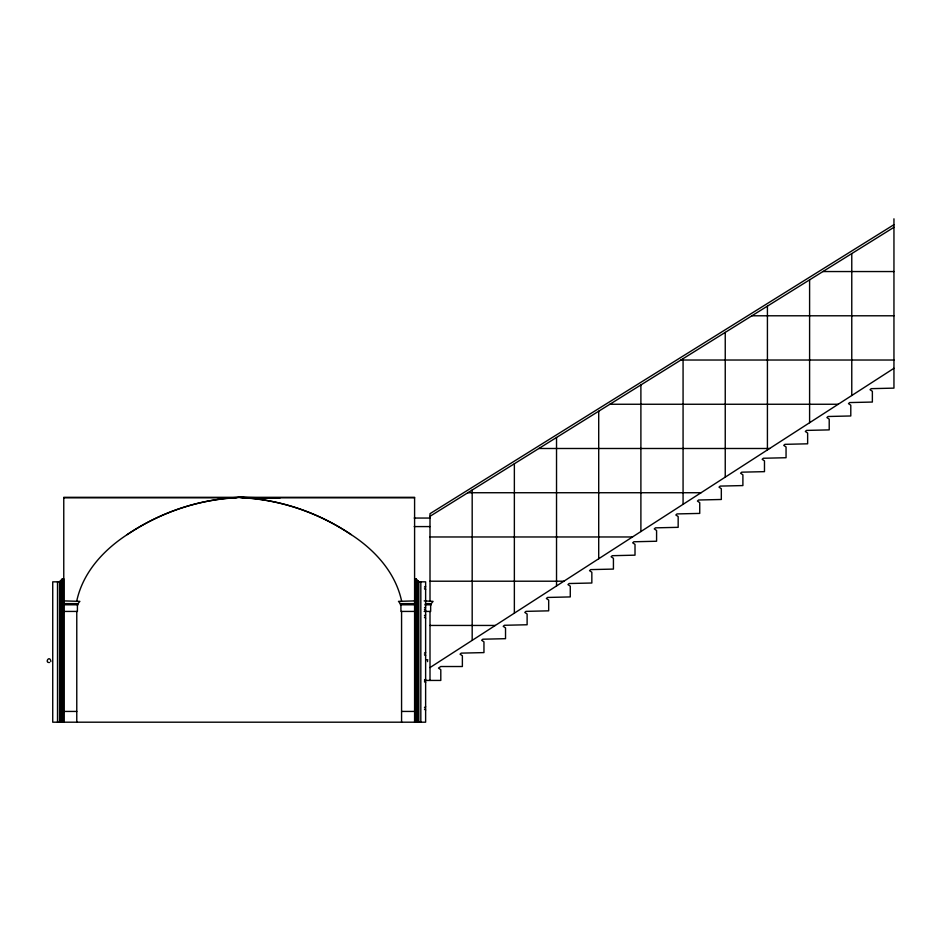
<?xml version="1.0" encoding="UTF-8"?>
<svg xmlns="http://www.w3.org/2000/svg" width="941" height="941" viewBox="0 0 941 941"><rect width="100%" height="100%" fill="white"/><g stroke="black" fill="none" stroke-linecap="round" stroke-linejoin="round"><path stroke-width="1.41" d="M60.589 722.194L60.589 580.562L61.224 580.562M61.224 722.194L61.224 580.126L62.388 578.739L63.765 578.739L63.765 722.194L63.765 497.319L414.593 497.319L414.593 722.194M62.388 722.194L62.388 578.739M414.593 578.739L415.969 578.739L415.969 722.194M417.757 722.194L417.757 580.562L417.134 580.562M76.774 600.899C82.937 572.457 103.404 550.12 127.188 534.617A271.279 236.579 90 0 1 235.791 497.801L63.765 497.813M59.518 722.194L59.518 581.832L60.589 580.562M63.765 603.628L78.009 603.628L79.867 601.37L63.765 600.899M425.426 603.628L431.237 603.628L433.095 601.37L424.156 600.899M424.462 587.078L425.626 586.243M424.462 607.933L425.626 607.098M424.462 615.685L425.626 614.849M424.462 653.148L425.626 652.313M424.462 680.014L425.626 679.179M424.462 707.55L425.626 706.715M430.002 667.569L893.95 368.307M893.95 224.676L430.002 513.68L430.002 600.899M430.002 516.303L893.95 227.31M233.38 498.154L239.179 497.319L279.806 498.271M49.473 662.523C44.78 663.111 48.485 655.995 50.532 659.817M822.94 271.549L893.95 271.549M751.918 315.788L893.95 315.788M680.908 360.027L893.95 360.027M609.886 404.254L838.208 404.254M538.875 448.492L769.632 448.492M467.853 492.731L701.057 492.731M401.572 600.899C395.42 572.457 374.953 550.12 351.158 534.617A271.279 236.579 -90 0 0 242.566 497.801L414.593 497.813M414.205 518.056L430.002 518.056M414.205 526.584L430.002 526.584M430.002 536.97L632.47 536.97M430.002 581.209L563.894 581.209M59.518 581.832L52.731 581.832L52.731 722.194L425.626 722.194L425.626 581.832L418.827 581.832L417.757 580.562M414.593 600.899L398.478 601.37L400.348 603.628L414.593 603.628M63.765 604.792L78.009 604.792L78.009 603.628M414.593 604.792L400.348 604.792L400.348 603.628M424.814 604.792L431.237 604.792L431.237 603.628M63.765 611.427L77.421 611.427L77.421 604.792M414.593 611.427L400.925 611.427L400.925 604.792M424.156 611.427L430.649 611.427L430.649 604.792M430.002 625.447L495.319 625.447M426.72 659.794L427.826 659.817M424.614 680.437L440.8 680.437L440.8 669.674L438.482 668.098L440.8 666.522L462.372 666.522L462.372 655.759L460.067 654.183L461.219 653.125L483.956 652.595L483.956 641.844L481.651 640.256L482.804 639.21L505.529 638.68L505.529 627.918L503.223 626.341L504.376 625.283L527.113 624.765L527.113 614.003L524.807 612.426L525.96 611.368L548.685 610.838L548.685 600.076L546.38 598.5L547.533 597.453L570.27 596.923L570.27 586.161L567.964 584.584L569.117 583.526L591.842 583.008L591.842 572.246L589.537 570.658L590.689 569.611L613.426 569.082L613.426 558.319L611.121 556.743L612.273 555.696L635.01 555.166L635.01 544.404L632.693 542.828L633.846 541.769L656.583 541.24L656.583 530.489L654.277 528.901L655.43 527.854L678.167 527.325L678.167 516.562L675.85 514.986L677.014 513.927L699.739 513.41L699.739 502.647L697.434 501.071L698.587 500.012L721.324 499.483L721.324 488.72L719.018 487.144L720.171 486.097L742.896 485.568L742.896 474.805L740.591 473.229L741.743 472.17L764.48 471.653L764.48 460.89L762.175 459.302L763.327 458.255L786.053 457.726L786.053 446.963L783.747 445.387L784.9 444.34L807.637 443.811L807.637 433.048L805.331 431.472L806.484 430.413L829.209 429.884L829.209 419.133L826.904 417.545L828.056 416.498L850.793 415.969L850.793 405.206L848.488 403.63L849.641 402.572L872.366 402.054L872.366 391.291L870.06 389.715L871.213 388.657L893.95 388.127L893.95 218.806M60.589 711.431L76.774 711.431M401.572 711.431L417.757 711.431M260.928 498.283L239.179 497.319A219.747 219.747 0 0 0 127.188 534.606M244.978 498.154L239.179 497.319A219.747 219.747 0 0 1 351.169 534.606M424.462 588.748L425.626 589.584M424.462 609.603L425.626 610.427M424.462 617.343L425.626 618.178M424.462 654.807L425.626 655.642M424.462 681.684L425.626 682.507M424.462 709.22L425.626 710.043M415.969 578.739L417.134 580.126L417.134 722.194M851.77 253.588L851.77 395.514M809.601 279.853L809.601 422.721M767.421 306.131L767.421 449.916M725.24 332.396L725.24 477.122M683.072 358.674L683.072 504.329M640.892 384.951L640.892 531.536M598.711 411.217L598.711 558.742M556.531 437.494L556.531 585.949M514.362 463.76L514.362 613.156M472.182 490.038L472.182 640.362M430.002 611.427L430.002 680.437M427.543 660.664L427.543 661.641M420.827 581.832L420.827 722.194M418.827 581.832L418.827 722.194M401.572 611.427L401.572 722.194M76.774 611.427L76.774 722.194M57.519 581.832L57.519 722.194M50.802 660.664L50.802 661.641M232.909 497.977A271.279 236.579 -90 0 1 235.791 497.801M242.566 497.801A271.279 236.579 90 0 1 245.436 497.977"/></g></svg>
